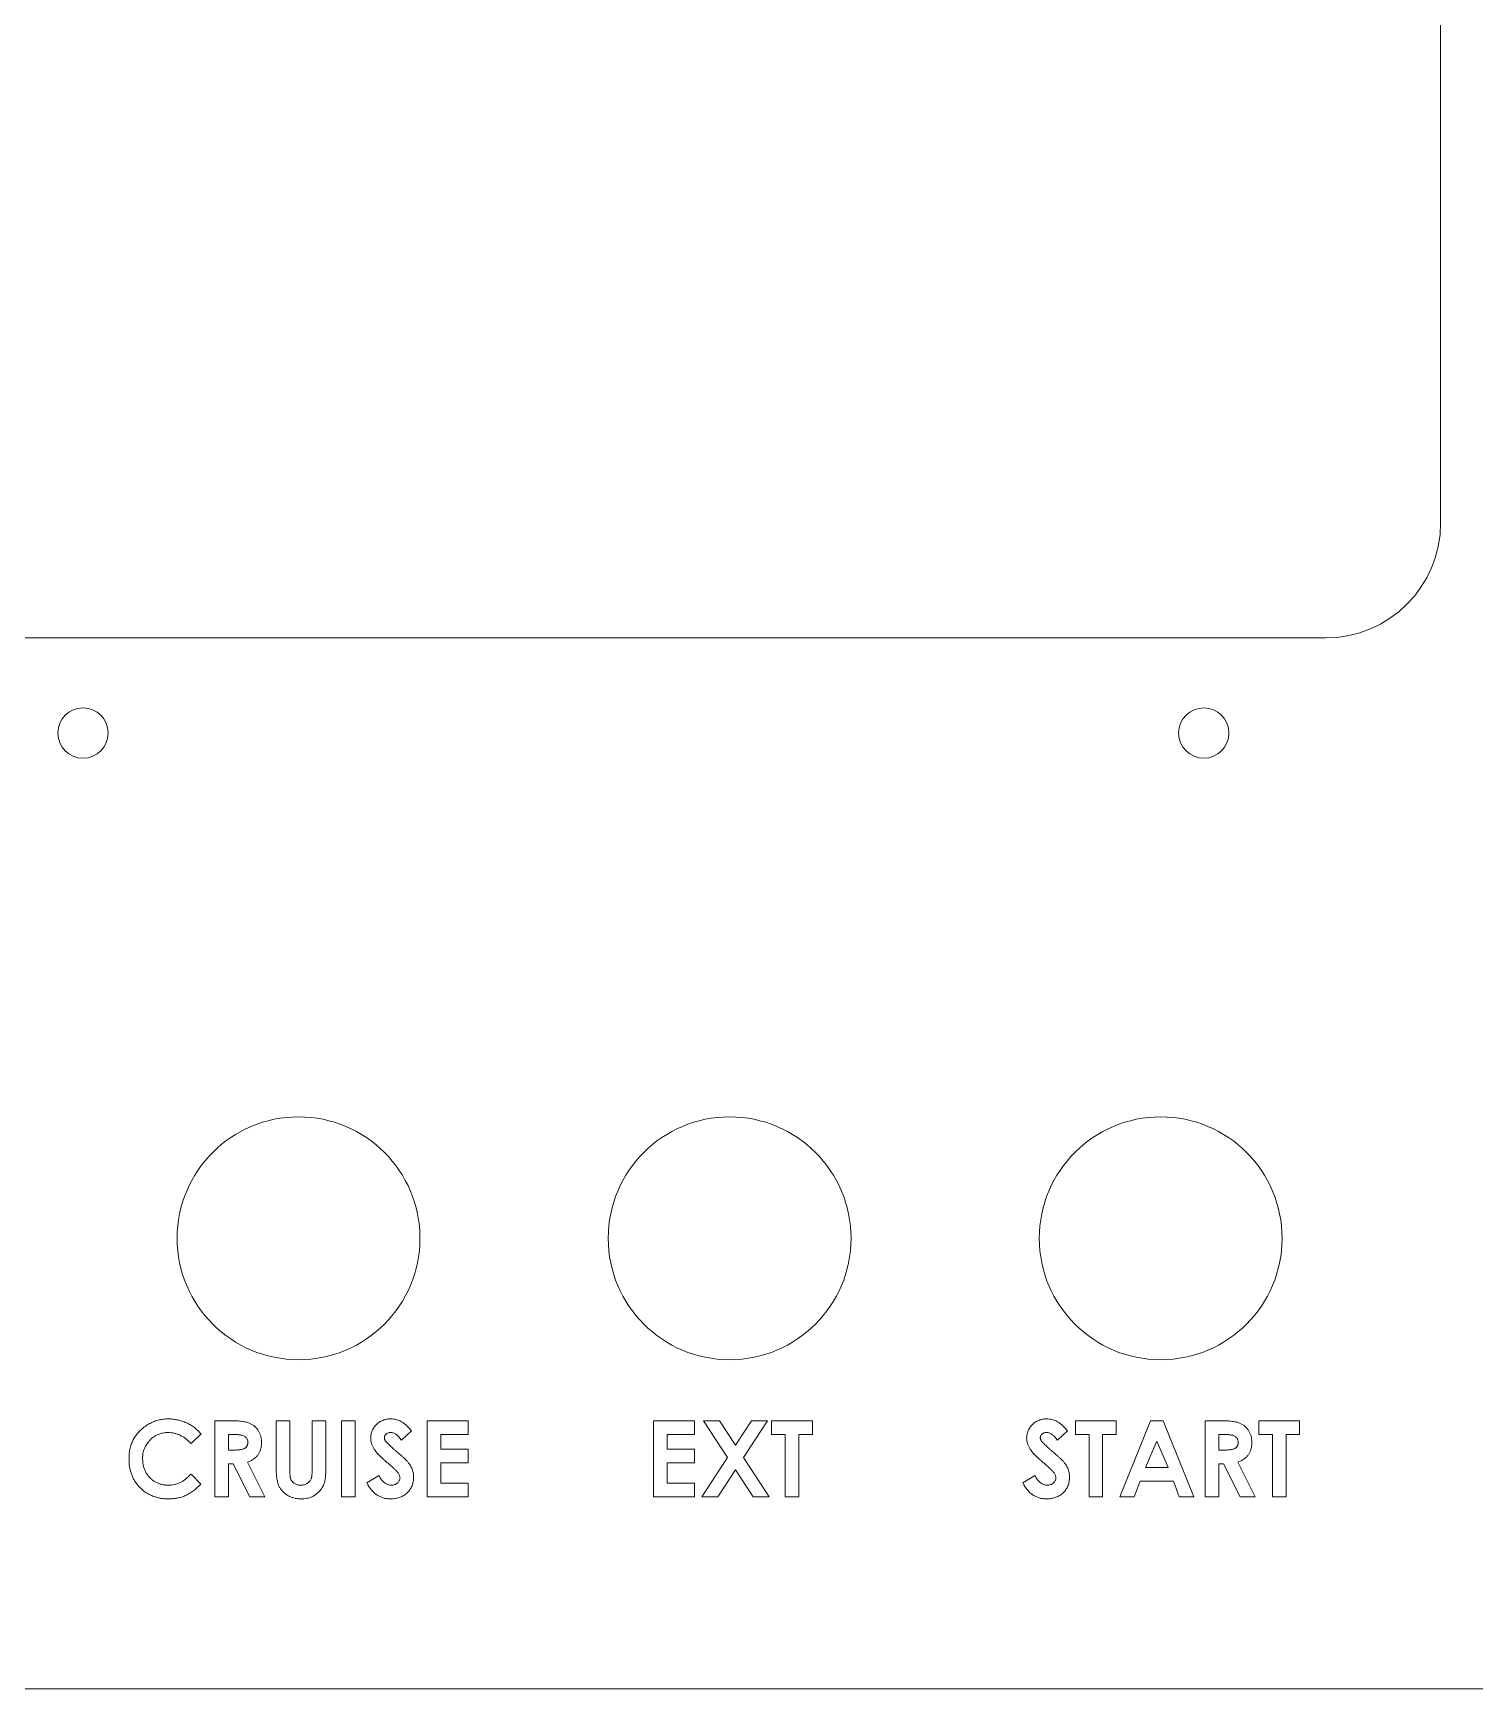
# Model space of a CAD drawing. Header units: millimetres. Extents: x 55 to 1590, y -38 to 207.
# Drawn here: x 751.5 to 851.9, y -23.1 to 92.1 of the extents above; entities that cross this region are included whole.
import ezdxf

# ---------------------------------------------------------------- set-up
doc = ezdxf.new("R2010")
doc.units = ezdxf.units.MM

msp = doc.modelspace()

# ---------------------------------------------------------------- linework, layer by layer
at = {"color": 7, "linetype": 'Continuous', "lineweight": 15}
for p, q in [((849.48, 148.78), (849.48, 58.02)), ((841.48, 50.02), (668.52, 50.02)), ((764.17, -9.76), (764.17, -4.47)), ((764.17, -4.47), (765.27, -4.47)), ((768.44, -7.62), (768.44, -4.47)), ((768.44, -4.47), (769.39, -4.47)), ((769.39, -4.47), (769.39, -7.91)), ((770.95, -7.78), (770.95, -4.47)), ((770.95, -4.47), (771.9, -4.47)), ((771.9, -4.47), (771.9, -7.62)), ((772.99, -9.76), (772.99, -4.47)), ((772.99, -4.47), (773.93, -4.47)), ((773.93, -4.47), (773.93, -9.76)), ((778.96, -9.76), (778.96, -4.47)), ((778.96, -4.47), (781.8, -4.47)), ((781.8, -4.47), (781.8, -5.42)), ((794.71, -9.76), (794.71, -4.47)), ((794.71, -4.47), (797.56, -4.47)), ((797.56, -4.47), (797.56, -5.42)), ((799.85, -7.02), (798.18, -4.47)), ((798.18, -4.47), (799.3, -4.47)), ((799.3, -4.47), (800.41, -6.16)), ((800.41, -6.16), (801.52, -4.47)), ((802.64, -4.47), (800.97, -7.02)), ((801.52, -4.47), (802.64, -4.47)), ((802.92, -5.42), (802.92, -4.47)), ((802.92, -4.47), (805.77, -4.47)), ((805.77, -4.47), (805.77, -5.42)), ((824.06, -5.42), (824.06, -4.47)), ((824.06, -4.47), (826.91, -4.47)), ((826.91, -4.47), (826.91, -5.42)), ((827.15, -9.76), (829.29, -4.47)), ((829.29, -4.47), (830.17, -4.47)), ((830.17, -4.47), (832.31, -9.76)), ((833.09, -9.76), (833.09, -4.47)), ((833.09, -4.47), (834.19, -4.47)), ((836.82, -5.42), (836.82, -4.47)), ((836.82, -4.47), (839.67, -4.47)), ((839.67, -4.47), (839.67, -5.42)), ((763.22, -5.38), (762.52, -6.05)), ((765.12, -5.42), (765.12, -6.5)), ((765.44, -5.42), (765.12, -5.42)), ((777.87, -5.17), (777.16, -5.82)), ((781.8, -5.42), (779.9, -5.42)), ((779.9, -5.42), (779.9, -6.43)), ((797.56, -5.42), (795.66, -5.42)), ((795.66, -5.42), (795.66, -6.43)), ((803.87, -5.42), (802.92, -5.42)), ((803.87, -9.76), (803.87, -5.42)), ((805.77, -5.42), (804.82, -5.42)), ((804.82, -5.42), (804.82, -9.76)), ((823.52, -5.17), (822.81, -5.82)), ((825.01, -5.42), (824.06, -5.42)), ((825.01, -9.76), (825.01, -5.42)), ((826.91, -5.42), (825.96, -5.42)), ((825.96, -5.42), (825.96, -9.76)), ((834.04, -5.42), (834.04, -6.5)), ((834.36, -5.42), (834.04, -5.42)), ((837.77, -5.42), (836.82, -5.42)), ((837.77, -9.76), (837.77, -5.42)), ((839.67, -5.42), (838.72, -5.42)), ((838.72, -5.42), (838.72, -9.76)), ((765.12, -6.5), (765.49, -6.5)), ((779.9, -6.43), (781.8, -6.43)), ((781.8, -6.43), (781.8, -7.38)), ((795.66, -6.43), (797.56, -6.43)), ((797.56, -6.43), (797.56, -7.38)), ((829.73, -5.88), (828.94, -7.72)), ((830.52, -7.72), (829.73, -5.88)), ((834.04, -6.5), (834.41, -6.5)), ((765.44, -7.45), (765.12, -7.45)), ((765.12, -7.45), (765.12, -9.76)), ((766.6, -9.76), (765.44, -7.45)), ((766.44, -7.34), (767.66, -9.76)), ((781.8, -7.38), (779.9, -7.38)), ((779.9, -7.38), (779.9, -8.81)), ((797.56, -7.38), (795.66, -7.38)), ((795.66, -7.38), (795.66, -8.81)), ((798.07, -9.76), (799.85, -7.02)), ((800.41, -7.88), (799.19, -9.76)), ((801.63, -9.76), (800.41, -7.88)), ((800.97, -7.02), (802.75, -9.76)), ((828.94, -7.72), (830.52, -7.72)), ((834.36, -7.45), (834.04, -7.45)), ((834.04, -7.45), (834.04, -9.76)), ((835.52, -9.76), (834.36, -7.45)), ((835.36, -7.34), (836.58, -9.76)), ((762.52, -8.17), (763.19, -8.88)), ((774.75, -8.77), (775.58, -8.26)), ((779.9, -8.81), (781.8, -8.81)), ((781.8, -8.81), (781.8, -9.76)), ((795.66, -8.81), (797.56, -8.81)), ((797.56, -8.81), (797.56, -9.76)), ((820.4, -8.77), (821.24, -8.26)), ((828.58, -8.67), (828.16, -9.76)), ((830.88, -8.67), (828.58, -8.67)), ((831.29, -9.76), (830.88, -8.67)), ((765.12, -9.76), (764.17, -9.76)), ((767.66, -9.76), (766.6, -9.76)), ((773.93, -9.76), (772.99, -9.76)), ((781.8, -9.76), (778.96, -9.76)), ((797.56, -9.76), (794.71, -9.76)), ((799.19, -9.76), (798.07, -9.76)), ((802.75, -9.76), (801.63, -9.76)), ((804.82, -9.76), (803.87, -9.76)), ((825.96, -9.76), (825.01, -9.76)), ((828.16, -9.76), (827.15, -9.76)), ((832.31, -9.76), (831.29, -9.76)), ((834.04, -9.76), (833.09, -9.76)), ((836.58, -9.76), (835.52, -9.76)), ((838.72, -9.76), (837.77, -9.76)), ((306.95, -23.12), (1336.57, -23.12))]:
    msp.add_line(p, q, dxfattribs=at)
for centre, radius in [((755, 43.4), 1.75), ((833, 43.4), 1.75), ((770, 8.24), 8.45), ((800, 8.24), 8.45), ((830, 8.24), 8.45)]:
    msp.add_circle(centre, radius, dxfattribs=at)
msp.add_arc((841.48, 58.02), 8, 270, 0, dxfattribs=at)
for points, knots in [([(758.2, -7.1), (758.2, -7.04), (758.2, -6.91), (758.22, -6.72), (758.24, -6.53), (758.28, -6.36), (758.33, -6.18), (758.39, -6.01), (758.46, -5.85), (758.54, -5.69), (758.64, -5.54), (758.74, -5.4), (758.85, -5.27), (758.97, -5.14), (759.1, -5.02), (759.24, -4.91), (759.39, -4.8), (759.55, -4.7), (759.71, -4.62), (759.88, -4.54), (760.05, -4.47), (760.23, -4.42), (760.41, -4.38), (760.59, -4.35), (760.77, -4.33), (760.9, -4.33), (760.96, -4.33)], [0, 0, 0, 0, 0.044663, 0.088512, 0.130926, 0.172904, 0.214, 0.254985, 0.295291, 0.335772, 0.376181, 0.416178, 0.45635, 0.496512, 0.537041, 0.578119, 0.619725, 0.662422, 0.705299, 0.74743, 0.789433, 0.831267, 0.872825, 0.91487, 0.957027, 1, 1, 1, 1]), ([(760.96, -4.33), (761.01, -4.33), (761.12, -4.33), (761.28, -4.35), (761.43, -4.37), (761.59, -4.4), (761.74, -4.43), (761.89, -4.48), (762.04, -4.54), (762.19, -4.6), (762.34, -4.67), (762.48, -4.75), (762.62, -4.84), (762.75, -4.93), (762.87, -5.04), (762.99, -5.14), (763.11, -5.26), (763.18, -5.34), (763.22, -5.38)], [0, 0, 0, 0, 0.062276, 0.123904, 0.185067, 0.24684, 0.308435, 0.370241, 0.432587, 0.495925, 0.559351, 0.621943, 0.684393, 0.746986, 0.809441, 0.872508, 0.935769, 1, 1, 1, 1]), ([(765.27, -4.47), (765.35, -4.47), (765.49, -4.47), (765.69, -4.47), (765.88, -4.48), (766.05, -4.5), (766.2, -4.52), (766.34, -4.55), (766.46, -4.58), (766.56, -4.62), (766.66, -4.66), (766.75, -4.71), (766.84, -4.76), (766.92, -4.82), (766.99, -4.89), (767.06, -4.96), (767.13, -5.04), (767.19, -5.13), (767.24, -5.22), (767.29, -5.31), (767.33, -5.41), (767.37, -5.52), (767.39, -5.62), (767.41, -5.73), (767.42, -5.85), (767.42, -5.93), (767.42, -5.97)], [0, 0, 0, 0, 0.072889, 0.140186, 0.202277, 0.258895, 0.310483, 0.357095, 0.398514, 0.435038, 0.469251, 0.502805, 0.53621, 0.569379, 0.602801, 0.636666, 0.670929, 0.705803, 0.741189, 0.776304, 0.812004, 0.847969, 0.884522, 0.921974, 0.960198, 1, 1, 1, 1]), ([(775.02, -5.67), (775.02, -5.63), (775.02, -5.54), (775.04, -5.41), (775.07, -5.28), (775.12, -5.16), (775.17, -5.04), (775.24, -4.93), (775.33, -4.82), (775.42, -4.72), (775.52, -4.63), (775.63, -4.55), (775.75, -4.48), (775.87, -4.43), (775.99, -4.38), (776.13, -4.35), (776.27, -4.33), (776.36, -4.33), (776.41, -4.33)], [0, 0, 0, 0, 0.063173, 0.124457, 0.184841, 0.244567, 0.304319, 0.3652, 0.427421, 0.491262, 0.555499, 0.618605, 0.680495, 0.742473, 0.804991, 0.868252, 0.932887, 1, 1, 1, 1]), ([(776.41, -4.33), (776.47, -4.33), (776.6, -4.34), (776.78, -4.37), (776.96, -4.43), (777.1, -4.5), (777.22, -4.56), (777.31, -4.62), (777.4, -4.69), (777.49, -4.77), (777.58, -4.86), (777.68, -4.95), (777.77, -5.06), (777.84, -5.13), (777.87, -5.17)], [0, 0, 0, 0, 0.10691, 0.212977, 0.319777, 0.428556, 0.485857, 0.546559, 0.611431, 0.679821, 0.753159, 0.830753, 0.913133, 1, 1, 1, 1]), ([(820.67, -5.67), (820.67, -5.63), (820.68, -5.54), (820.7, -5.41), (820.73, -5.28), (820.77, -5.16), (820.83, -5.04), (820.9, -4.93), (820.98, -4.82), (821.07, -4.72), (821.17, -4.63), (821.28, -4.55), (821.4, -4.48), (821.52, -4.43), (821.65, -4.38), (821.78, -4.35), (821.92, -4.33), (822.01, -4.33), (822.06, -4.33)], [0, 0, 0, 0, 0.063173, 0.124457, 0.184841, 0.244567, 0.304319, 0.3652, 0.427421, 0.491262, 0.555499, 0.618605, 0.680495, 0.742473, 0.804991, 0.868252, 0.932887, 1, 1, 1, 1]), ([(822.06, -4.33), (822.12, -4.33), (822.25, -4.34), (822.43, -4.37), (822.61, -4.43), (822.75, -4.5), (822.87, -4.56), (822.96, -4.62), (823.05, -4.69), (823.14, -4.77), (823.23, -4.86), (823.33, -4.95), (823.43, -5.06), (823.49, -5.13), (823.52, -5.17)], [0, 0, 0, 0, 0.10691, 0.212977, 0.319777, 0.428556, 0.485857, 0.546559, 0.611431, 0.679821, 0.753159, 0.830753, 0.913133, 1, 1, 1, 1]), ([(834.19, -4.47), (834.27, -4.47), (834.41, -4.47), (834.61, -4.47), (834.8, -4.48), (834.97, -4.5), (835.12, -4.52), (835.26, -4.55), (835.38, -4.58), (835.49, -4.62), (835.58, -4.66), (835.67, -4.71), (835.76, -4.76), (835.84, -4.82), (835.91, -4.89), (835.98, -4.96), (836.05, -5.04), (836.11, -5.13), (836.16, -5.22), (836.21, -5.31), (836.25, -5.41), (836.29, -5.52), (836.31, -5.62), (836.33, -5.73), (836.34, -5.85), (836.34, -5.93), (836.34, -5.97)], [0, 0, 0, 0, 0.072889, 0.140186, 0.202277, 0.258895, 0.310483, 0.357095, 0.398514, 0.435038, 0.469251, 0.502805, 0.53621, 0.569379, 0.602801, 0.636666, 0.670929, 0.705803, 0.741189, 0.776304, 0.812004, 0.847969, 0.884522, 0.921974, 0.960198, 1, 1, 1, 1]), ([(760.92, -5.28), (760.86, -5.28), (760.74, -5.28), (760.56, -5.31), (760.39, -5.35), (760.23, -5.41), (760.07, -5.48), (759.93, -5.57), (759.79, -5.68), (759.66, -5.8), (759.54, -5.94), (759.43, -6.08), (759.34, -6.23), (759.27, -6.39), (759.21, -6.56), (759.17, -6.73), (759.15, -6.91), (759.15, -7.04), (759.15, -7.1)], [0, 0, 0, 0, 0.0647145, 0.127707, 0.1888822, 0.2491583, 0.309661, 0.3702249, 0.4323322, 0.4957819, 0.5593041, 0.6218606, 0.6833215, 0.744523, 0.8060884, 0.8689943, 0.9334191, 1, 1, 1, 1]), ([(762.52, -6.05), (762.46, -5.99), (762.34, -5.87), (762.16, -5.71), (761.97, -5.58), (761.77, -5.47), (761.56, -5.38), (761.36, -5.32), (761.14, -5.29), (760.99, -5.28), (760.92, -5.28)], [0, 0, 0, 0, 0.139406, 0.272304, 0.399525, 0.522811, 0.642663, 0.761023, 0.879801, 1, 1, 1, 1]), ([(766.47, -5.96), (766.47, -5.93), (766.47, -5.87), (766.45, -5.79), (766.41, -5.72), (766.37, -5.65), (766.31, -5.59), (766.24, -5.54), (766.17, -5.5), (766.1, -5.47), (766.03, -5.46), (765.98, -5.45), (765.91, -5.44), (765.83, -5.43), (765.75, -5.42), (765.65, -5.42), (765.55, -5.42), (765.48, -5.42), (765.44, -5.42)], [0, 0, 0, 0, 0.063769, 0.125262, 0.185414, 0.246807, 0.309422, 0.372533, 0.437733, 0.50575, 0.544013, 0.58837, 0.640389, 0.697897, 0.763272, 0.834979, 0.913874, 1, 1, 1, 1]), ([(776.35, -7.53), (776.29, -7.47), (776.16, -7.36), (775.97, -7.2), (775.81, -7.05), (775.66, -6.91), (775.54, -6.78), (775.43, -6.66), (775.34, -6.54), (775.25, -6.41), (775.16, -6.25), (775.08, -6.06), (775.03, -5.87), (775.02, -5.74), (775.02, -5.67)], [0, 0, 0, 0, 0.112125, 0.215201, 0.309902, 0.395959, 0.473447, 0.54214, 0.602523, 0.654726, 0.747804, 0.835278, 0.918925, 1, 1, 1, 1]), ([(776.4, -5.28), (776.37, -5.28), (776.31, -5.28), (776.23, -5.3), (776.15, -5.34), (776.09, -5.38), (776.04, -5.44), (776, -5.5), (775.97, -5.56), (775.97, -5.6), (775.97, -5.63)], [0, 0, 0, 0, 0.148126, 0.285993, 0.416634, 0.54738, 0.671583, 0.784401, 0.893266, 1, 1, 1, 1]), ([(775.97, -5.63), (775.97, -5.65), (775.97, -5.69), (775.99, -5.76), (776.02, -5.82), (776.04, -5.86), (776.06, -5.88)], [0, 0, 0, 0, 0.241881, 0.487115, 0.737838, 1, 1, 1, 1]), ([(777.16, -5.82), (777.13, -5.78), (777.07, -5.7), (776.98, -5.59), (776.88, -5.49), (776.79, -5.41), (776.69, -5.35), (776.59, -5.31), (776.5, -5.28), (776.43, -5.28), (776.4, -5.28)], [0, 0, 0, 0, 0.16242, 0.311824, 0.448433, 0.573381, 0.689077, 0.797573, 0.900293, 1, 1, 1, 1]), ([(822.01, -7.53), (821.94, -7.47), (821.81, -7.36), (821.63, -7.2), (821.46, -7.05), (821.32, -6.91), (821.19, -6.78), (821.08, -6.66), (820.99, -6.54), (820.9, -6.41), (820.81, -6.25), (820.73, -6.06), (820.68, -5.87), (820.67, -5.74), (820.67, -5.67)], [0, 0, 0, 0, 0.112125, 0.215201, 0.309902, 0.395959, 0.473447, 0.54214, 0.602523, 0.654726, 0.747804, 0.835278, 0.918925, 1, 1, 1, 1]), ([(822.05, -5.28), (822.02, -5.28), (821.96, -5.28), (821.88, -5.3), (821.8, -5.34), (821.74, -5.38), (821.69, -5.44), (821.65, -5.5), (821.63, -5.56), (821.62, -5.6), (821.62, -5.63)], [0, 0, 0, 0, 0.148126, 0.285993, 0.416634, 0.54738, 0.671583, 0.784401, 0.893266, 1, 1, 1, 1]), ([(821.62, -5.63), (821.62, -5.65), (821.62, -5.69), (821.64, -5.76), (821.67, -5.82), (821.7, -5.86), (821.71, -5.88)], [0, 0, 0, 0, 0.241881, 0.487115, 0.737838, 1, 1, 1, 1]), ([(822.81, -5.82), (822.78, -5.78), (822.72, -5.7), (822.63, -5.59), (822.53, -5.49), (822.44, -5.41), (822.34, -5.35), (822.25, -5.31), (822.15, -5.28), (822.08, -5.28), (822.05, -5.28)], [0, 0, 0, 0, 0.16242, 0.311824, 0.448433, 0.573381, 0.689077, 0.797573, 0.900293, 1, 1, 1, 1]), ([(835.39, -5.96), (835.39, -5.93), (835.39, -5.87), (835.37, -5.79), (835.34, -5.72), (835.29, -5.65), (835.23, -5.59), (835.17, -5.54), (835.09, -5.5), (835.02, -5.47), (834.96, -5.46), (834.9, -5.45), (834.83, -5.44), (834.75, -5.43), (834.67, -5.42), (834.57, -5.42), (834.47, -5.42), (834.4, -5.42), (834.36, -5.42)], [0, 0, 0, 0, 0.063769, 0.125262, 0.185414, 0.246807, 0.309422, 0.372533, 0.437733, 0.50575, 0.544013, 0.58837, 0.640389, 0.697897, 0.763272, 0.834979, 0.913874, 1, 1, 1, 1]), ([(765.49, -6.5), (765.53, -6.5), (765.62, -6.5), (765.74, -6.49), (765.85, -6.48), (765.96, -6.47), (766.05, -6.45), (766.13, -6.43), (766.2, -6.41), (766.26, -6.38), (766.31, -6.34), (766.35, -6.3), (766.39, -6.26), (766.42, -6.21), (766.44, -6.15), (766.46, -6.09), (766.47, -6.02), (766.47, -5.98), (766.47, -5.96)], [0, 0, 0, 0, 0.10554, 0.202086, 0.290685, 0.370553, 0.44267, 0.507675, 0.565573, 0.616455, 0.663331, 0.708862, 0.753412, 0.798515, 0.845064, 0.893873, 0.944708, 1, 1, 1, 1]), ([(767.42, -5.97), (767.42, -6.01), (767.42, -6.09), (767.41, -6.21), (767.39, -6.33), (767.36, -6.44), (767.33, -6.54), (767.29, -6.64), (767.24, -6.74), (767.18, -6.82), (767.11, -6.91), (767.04, -6.99), (766.96, -7.06), (766.87, -7.13), (766.77, -7.19), (766.67, -7.25), (766.56, -7.3), (766.48, -7.33), (766.44, -7.34)], [0, 0, 0, 0, 0.068741, 0.134789, 0.198536, 0.260386, 0.320962, 0.379904, 0.438503, 0.496154, 0.554265, 0.612749, 0.672513, 0.733646, 0.79679, 0.861936, 0.929398, 1, 1, 1, 1]), ([(776.06, -5.88), (776.07, -5.89), (776.1, -5.93), (776.15, -5.99), (776.22, -6.05), (776.3, -6.13), (776.4, -6.23), (776.51, -6.33), (776.64, -6.44), (776.73, -6.52), (776.78, -6.56)], [0, 0, 0, 0, 0.059234, 0.136349, 0.233805, 0.349411, 0.483179, 0.635967, 0.809243, 1, 1, 1, 1]), ([(776.78, -6.56), (776.82, -6.6), (776.91, -6.67), (777.03, -6.78), (777.13, -6.87), (777.22, -6.95), (777.3, -7.02), (777.37, -7.08), (777.42, -7.13), (777.45, -7.16), (777.46, -7.17)], [0, 0, 0, 0, 0.1929527, 0.3661841, 0.5204573, 0.6550121, 0.7706242, 0.8656772, 0.9426745, 1, 1, 1, 1]), ([(821.71, -5.88), (821.72, -5.89), (821.75, -5.93), (821.8, -5.99), (821.87, -6.05), (821.95, -6.13), (822.05, -6.23), (822.16, -6.33), (822.29, -6.44), (822.38, -6.52), (822.43, -6.56)], [0, 0, 0, 0, 0.059234, 0.136349, 0.233805, 0.349411, 0.483179, 0.635967, 0.809243, 1, 1, 1, 1]), ([(822.43, -6.56), (822.47, -6.6), (822.56, -6.67), (822.68, -6.78), (822.78, -6.87), (822.88, -6.95), (822.95, -7.02), (823.02, -7.08), (823.07, -7.13), (823.1, -7.16), (823.11, -7.17)], [0, 0, 0, 0, 0.1929527, 0.3661841, 0.5204573, 0.6550121, 0.7706242, 0.8656772, 0.9426745, 1, 1, 1, 1]), ([(834.41, -6.5), (834.45, -6.5), (834.54, -6.5), (834.66, -6.49), (834.78, -6.48), (834.88, -6.47), (834.97, -6.45), (835.05, -6.43), (835.12, -6.41), (835.18, -6.38), (835.23, -6.34), (835.28, -6.3), (835.31, -6.26), (835.34, -6.21), (835.37, -6.15), (835.38, -6.09), (835.39, -6.02), (835.39, -5.98), (835.39, -5.96)], [0, 0, 0, 0, 0.10554, 0.202086, 0.290685, 0.370553, 0.44267, 0.507675, 0.565573, 0.616455, 0.663331, 0.708862, 0.753412, 0.798515, 0.845064, 0.893873, 0.944708, 1, 1, 1, 1]), ([(836.34, -5.97), (836.34, -6.01), (836.34, -6.09), (836.33, -6.21), (836.31, -6.33), (836.28, -6.44), (836.25, -6.54), (836.21, -6.64), (836.16, -6.74), (836.1, -6.82), (836.04, -6.91), (835.96, -6.99), (835.88, -7.06), (835.79, -7.13), (835.69, -7.19), (835.59, -7.25), (835.48, -7.3), (835.4, -7.33), (835.36, -7.34)], [0, 0, 0, 0, 0.068741, 0.134789, 0.198536, 0.260386, 0.320962, 0.379904, 0.438503, 0.496154, 0.554265, 0.612749, 0.672513, 0.733646, 0.79679, 0.861936, 0.929398, 1, 1, 1, 1]), ([(760.94, -9.89), (760.84, -9.89), (760.65, -9.89), (760.37, -9.85), (760.1, -9.79), (759.84, -9.7), (759.6, -9.59), (759.37, -9.46), (759.16, -9.3), (758.96, -9.11), (758.78, -8.91), (758.62, -8.69), (758.49, -8.46), (758.38, -8.22), (758.3, -7.96), (758.24, -7.68), (758.2, -7.4), (758.2, -7.2), (758.2, -7.1)], [0, 0, 0, 0, 0.067376, 0.131837, 0.194461, 0.255346, 0.315588, 0.375627, 0.436138, 0.497779, 0.55947, 0.620278, 0.680788, 0.741492, 0.803215, 0.866493, 0.93191, 1, 1, 1, 1]), ([(759.15, -7.1), (759.15, -7.14), (759.15, -7.23), (759.16, -7.36), (759.18, -7.49), (759.2, -7.61), (759.23, -7.72), (759.27, -7.84), (759.32, -7.95), (759.37, -8.05), (759.43, -8.15), (759.5, -8.25), (759.57, -8.34), (759.65, -8.43), (759.73, -8.5), (759.82, -8.58), (759.91, -8.65), (760.01, -8.71), (760.12, -8.76), (760.23, -8.81), (760.34, -8.85), (760.45, -8.88), (760.57, -8.91), (760.69, -8.93), (760.81, -8.94), (760.9, -8.94), (760.94, -8.94)], [0, 0, 0, 0, 0.045986, 0.090639, 0.134485, 0.177331, 0.219265, 0.260785, 0.302317, 0.343436, 0.384181, 0.424376, 0.464181, 0.504012, 0.543822, 0.583802, 0.624419, 0.665548, 0.706675, 0.747827, 0.788895, 0.830219, 0.871707, 0.913734, 0.956588, 1, 1, 1, 1]), ([(770.17, -9.89), (770.13, -9.89), (770.04, -9.89), (769.9, -9.88), (769.78, -9.86), (769.65, -9.83), (769.53, -9.79), (769.42, -9.75), (769.31, -9.69), (769.2, -9.63), (769.11, -9.56), (769.01, -9.49), (768.93, -9.41), (768.85, -9.33), (768.78, -9.25), (768.72, -9.16), (768.66, -9.06), (768.61, -8.96), (768.57, -8.85), (768.54, -8.73), (768.51, -8.59), (768.48, -8.43), (768.46, -8.25), (768.45, -8.06), (768.44, -7.84), (768.44, -7.7), (768.44, -7.62)], [0, 0, 0, 0, 0.041715, 0.082303, 0.121572, 0.160067, 0.197994, 0.235566, 0.273005, 0.31009, 0.346846, 0.382484, 0.417271, 0.451332, 0.484853, 0.518031, 0.551069, 0.584171, 0.619467, 0.659158, 0.703472, 0.75284, 0.806844, 0.866142, 0.930502, 1, 1, 1, 1]), ([(769.39, -7.91), (769.39, -7.94), (769.39, -8.01), (769.39, -8.11), (769.4, -8.2), (769.41, -8.29), (769.42, -8.36), (769.43, -8.43), (769.45, -8.49), (769.47, -8.55), (769.51, -8.63), (769.57, -8.71), (769.64, -8.78), (769.72, -8.84), (769.82, -8.88), (769.92, -8.92), (770.03, -8.94), (770.11, -8.94), (770.15, -8.94)], [0, 0, 0, 0, 0.0722187, 0.1394898, 0.20037, 0.2564327, 0.3078035, 0.3536585, 0.3944199, 0.4301557, 0.4966663, 0.5620176, 0.6287545, 0.6974096, 0.7680792, 0.8413381, 0.9183362, 1, 1, 1, 1]), ([(770.15, -8.94), (770.19, -8.94), (770.28, -8.94), (770.4, -8.92), (770.51, -8.88), (770.61, -8.82), (770.7, -8.76), (770.77, -8.68), (770.83, -8.6), (770.87, -8.52), (770.89, -8.45), (770.91, -8.39), (770.92, -8.31), (770.93, -8.23), (770.94, -8.13), (770.95, -8.02), (770.95, -7.91), (770.95, -7.82), (770.95, -7.78)], [0, 0, 0, 0, 0.078833, 0.15371, 0.224678, 0.294809, 0.362715, 0.427103, 0.48865, 0.5509, 0.585046, 0.625272, 0.671466, 0.72455, 0.783265, 0.849073, 0.921296, 1, 1, 1, 1]), ([(771.9, -7.62), (771.9, -7.69), (771.9, -7.81), (771.9, -7.99), (771.89, -8.15), (771.88, -8.29), (771.87, -8.42), (771.85, -8.54), (771.83, -8.64), (771.81, -8.75), (771.76, -8.89), (771.69, -9.04), (771.59, -9.19), (771.48, -9.33), (771.36, -9.46), (771.22, -9.58), (771.07, -9.68), (770.92, -9.76), (770.75, -9.82), (770.57, -9.86), (770.37, -9.89), (770.24, -9.89), (770.17, -9.89)], [0, 0, 0, 0, 0.05854, 0.112568, 0.16178, 0.206487, 0.246457, 0.282, 0.313213, 0.339806, 0.389413, 0.440473, 0.493955, 0.549978, 0.606488, 0.661319, 0.714691, 0.767918, 0.821939, 0.878107, 0.937203, 1, 1, 1, 1]), ([(777.06, -8.44), (777.05, -8.41), (777.05, -8.35), (777.02, -8.26), (776.98, -8.17), (776.94, -8.09), (776.89, -8.03), (776.84, -7.98), (776.78, -7.92), (776.71, -7.85), (776.64, -7.78), (776.55, -7.7), (776.46, -7.62), (776.39, -7.56), (776.35, -7.53)], [0, 0, 0, 0, 0.076347, 0.155091, 0.238352, 0.328404, 0.379384, 0.439618, 0.509831, 0.588875, 0.677436, 0.775547, 0.882636, 1, 1, 1, 1]), ([(777.46, -7.17), (777.51, -7.22), (777.59, -7.32), (777.71, -7.47), (777.81, -7.62), (777.88, -7.76), (777.94, -7.91), (777.98, -8.06), (778, -8.22), (778, -8.33), (778.01, -8.39)], [0, 0, 0, 0, 0.1508331, 0.2899542, 0.4171386, 0.5352552, 0.6487511, 0.7624055, 0.8798267, 1, 1, 1, 1]), ([(822.71, -8.44), (822.71, -8.41), (822.7, -8.35), (822.68, -8.26), (822.63, -8.17), (822.59, -8.09), (822.54, -8.03), (822.49, -7.98), (822.43, -7.92), (822.37, -7.85), (822.29, -7.78), (822.2, -7.7), (822.11, -7.62), (822.04, -7.56), (822.01, -7.53)], [0, 0, 0, 0, 0.076347, 0.155091, 0.238352, 0.328404, 0.379384, 0.439618, 0.509831, 0.588875, 0.677436, 0.775547, 0.882636, 1, 1, 1, 1]), ([(823.11, -7.17), (823.16, -7.22), (823.25, -7.32), (823.36, -7.47), (823.46, -7.62), (823.53, -7.76), (823.59, -7.91), (823.63, -8.06), (823.65, -8.22), (823.66, -8.33), (823.66, -8.39)], [0, 0, 0, 0, 0.1508331, 0.2899542, 0.4171386, 0.5352552, 0.6487511, 0.7624055, 0.8798267, 1, 1, 1, 1]), ([(760.94, -8.94), (761.01, -8.94), (761.15, -8.94), (761.35, -8.91), (761.55, -8.85), (761.7, -8.79), (761.82, -8.73), (761.92, -8.68), (762.01, -8.61), (762.11, -8.54), (762.21, -8.46), (762.31, -8.37), (762.42, -8.28), (762.48, -8.21), (762.52, -8.17)], [0, 0, 0, 0, 0.117048, 0.22997, 0.340704, 0.449355, 0.505557, 0.565303, 0.628205, 0.694729, 0.765019, 0.83958, 0.91775, 1, 1, 1, 1]), ([(763.19, -8.88), (763.15, -8.93), (763.05, -9.02), (762.91, -9.14), (762.78, -9.26), (762.64, -9.36), (762.5, -9.46), (762.37, -9.54), (762.24, -9.61), (762.11, -9.67), (761.98, -9.73), (761.84, -9.77), (761.71, -9.81), (761.56, -9.84), (761.41, -9.86), (761.26, -9.88), (761.1, -9.89), (761, -9.89), (760.94, -9.89)], [0, 0, 0, 0, 0.077783, 0.151816, 0.22254, 0.290278, 0.354641, 0.415798, 0.474709, 0.530426, 0.58558, 0.640906, 0.697901, 0.75542, 0.814521, 0.874462, 0.93667, 1, 1, 1, 1]), ([(776.42, -9.89), (776.37, -9.89), (776.28, -9.89), (776.15, -9.88), (776.02, -9.86), (775.9, -9.83), (775.78, -9.79), (775.67, -9.74), (775.56, -9.69), (775.45, -9.62), (775.35, -9.55), (775.25, -9.47), (775.16, -9.37), (775.07, -9.27), (774.98, -9.16), (774.9, -9.04), (774.82, -8.91), (774.77, -8.81), (774.75, -8.77)], [0, 0, 0, 0, 0.063551, 0.125868, 0.18624, 0.244977, 0.303358, 0.36123, 0.418489, 0.475937, 0.534204, 0.594059, 0.655469, 0.718772, 0.784975, 0.853522, 0.925182, 1, 1, 1, 1]), ([(775.58, -8.26), (775.62, -8.32), (775.67, -8.42), (775.77, -8.56), (775.88, -8.68), (775.98, -8.77), (776.1, -8.85), (776.21, -8.9), (776.33, -8.94), (776.41, -8.94), (776.45, -8.94)], [0, 0, 0, 0, 0.160458, 0.307612, 0.442139, 0.566229, 0.681222, 0.789558, 0.895029, 1, 1, 1, 1]), ([(778.01, -8.39), (778, -8.44), (778, -8.54), (777.98, -8.7), (777.95, -8.84), (777.9, -8.98), (777.84, -9.12), (777.76, -9.24), (777.67, -9.36), (777.57, -9.47), (777.45, -9.57), (777.33, -9.66), (777.2, -9.73), (777.06, -9.79), (776.91, -9.83), (776.75, -9.87), (776.59, -9.89), (776.47, -9.89), (776.42, -9.89)], [0, 0, 0, 0, 0.065201, 0.127927, 0.189047, 0.248544, 0.307607, 0.367248, 0.426963, 0.488617, 0.550392, 0.611331, 0.672556, 0.734024, 0.797341, 0.86225, 0.929625, 1, 1, 1, 1]), ([(776.45, -8.94), (776.49, -8.94), (776.57, -8.94), (776.69, -8.91), (776.79, -8.86), (776.88, -8.79), (776.96, -8.72), (777.01, -8.63), (777.05, -8.54), (777.05, -8.47), (777.06, -8.44)], [0, 0, 0, 0, 0.141986, 0.275473, 0.404346, 0.53543, 0.661427, 0.777867, 0.88828, 1, 1, 1, 1]), ([(822.07, -9.89), (822.02, -9.89), (821.93, -9.89), (821.8, -9.88), (821.67, -9.86), (821.55, -9.83), (821.43, -9.79), (821.32, -9.74), (821.21, -9.69), (821.1, -9.62), (821, -9.55), (820.9, -9.47), (820.81, -9.37), (820.72, -9.27), (820.63, -9.16), (820.55, -9.04), (820.47, -8.91), (820.43, -8.81), (820.4, -8.77)], [0, 0, 0, 0, 0.063551, 0.125868, 0.18624, 0.244977, 0.303358, 0.36123, 0.418489, 0.475937, 0.534204, 0.594059, 0.655469, 0.718772, 0.784975, 0.853522, 0.925182, 1, 1, 1, 1]), ([(821.24, -8.26), (821.27, -8.32), (821.33, -8.42), (821.43, -8.56), (821.53, -8.68), (821.64, -8.77), (821.75, -8.85), (821.86, -8.9), (821.98, -8.94), (822.06, -8.94), (822.1, -8.94)], [0, 0, 0, 0, 0.160458, 0.307612, 0.442139, 0.566229, 0.681222, 0.789558, 0.895029, 1, 1, 1, 1]), ([(823.66, -8.39), (823.66, -8.44), (823.65, -8.54), (823.63, -8.7), (823.6, -8.84), (823.55, -8.98), (823.49, -9.12), (823.41, -9.24), (823.32, -9.36), (823.22, -9.47), (823.1, -9.57), (822.98, -9.66), (822.85, -9.73), (822.71, -9.79), (822.56, -9.83), (822.4, -9.87), (822.24, -9.89), (822.13, -9.89), (822.07, -9.89)], [0, 0, 0, 0, 0.065201, 0.127927, 0.189047, 0.248544, 0.307607, 0.367248, 0.426963, 0.488617, 0.550392, 0.611331, 0.672556, 0.734024, 0.797341, 0.86225, 0.929625, 1, 1, 1, 1]), ([(822.1, -8.94), (822.14, -8.94), (822.22, -8.94), (822.34, -8.91), (822.44, -8.86), (822.53, -8.79), (822.61, -8.72), (822.67, -8.63), (822.7, -8.54), (822.71, -8.47), (822.71, -8.44)], [0, 0, 0, 0, 0.141986, 0.275473, 0.404346, 0.53543, 0.661427, 0.777867, 0.88828, 1, 1, 1, 1])]:
    msp.add_open_spline(points, degree=3, knots=knots, dxfattribs=at)

doc.saveas('drawing.dxf')
